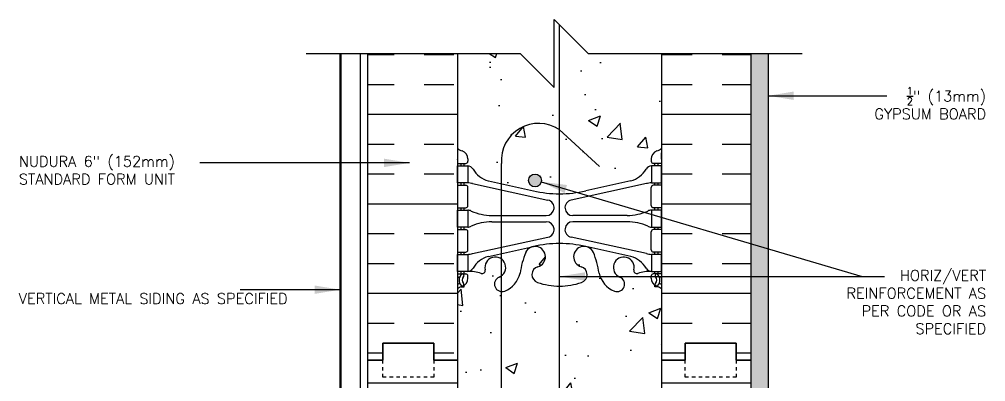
# Model space of a CAD drawing. Header units: inches. Extents: x 2810.9 to 2843.9, y 421.8 to 466.7.
# Drawn here: x 2810.94 to 2839.3, y 456.06 to 466.68 of the extents above; entities that cross this region are included whole.
import ezdxf

# ---------------------------------------------------------------- set-up
doc = ezdxf.new("R2010")
doc.units = ezdxf.units.IN
doc.header["$LTSCALE"] = 0.5
doc.header["$MEASUREMENT"] = 0
doc.linetypes.add('DASHED2', pattern=[0.375, 0.25, -0.125])
for name, color, linetype in [('HATCH', 12, 'CONTINUOUS'), ('line25', 2, 'CONTINUOUS'), ('LINE50', 5, 'CONTINUOUS'), ('LINE65', 3, 'CONTINUOUS'), ('LINE9', 9, 'CONTINUOUS'), ('TEXT', 4, 'CONTINUOUS'), ('Web_Edge', 9, 'CONTINUOUS')]:
    doc.layers.add(name, color=color, linetype=linetype)
doc.styles.add('DIM', font='romans.shx', dxfattribs={"width": 0.7})
doc.styles.get("Standard").update_dxf_attribs({"font": 'romans.shx'})
doc.dimstyles.new('ext_12', dxfattribs={"dimscale": 12, "dimtxt": 0.09375, "dimasz": 0.09375, "dimexe": 0.09375, "dimexo": 0.0625, "dimgap": 0.0625, "dimtad": 1, "dimdec": 1, "dimzin": 3, "dimdsep": 46, "dimlunit": 4, "dimtxsty": 'DIM', "dimcen": 0.09, "dimdle": 0.09375, "dimclrt": 4, "dimadec": 0, "dimazin": 0, "dimtfac": 1, "dimtdec": 1, "dimtmove": 2, "dimatfit": 3, "dimfxl": 1, "dimfrac": 2, "dimtolj": 1, "dimtzin": 0, "dimarcsym": 0})
pattern_1 = [(0, (-3.435, -40.1028), (0, 2.625), []), (0, (-3.435, -39.2278), (0, 2.625), [0.875, -0.875]), (0, (-3.435, -38.3528), (0, 2.625), [0.875, -0.875])]

msp = doc.modelspace()

# ---------------------------------------------------------------- hatches: boundary and pattern name
at = {"layer": 'HATCH'}
h = msp.add_hatch(dxfattribs=at)
h.set_pattern_fill('AR-CONC', color=256, scale=0.5)
h.set_pattern_definition([(50, (0, 0), (3.586301, -0.3137607), [0.375, -4.125]), (355, (0, 0), (-0.6937567, 3.7609607), [0.3, -3.3]), (100.45144, (0.299, -0.026), (2.8925442, 3.4472), [0.318701, -3.5057106]), (46.1842, (0, 1), (5.3362067, -0.8275964), [0.5625, -6.1875]), (96.63564, (0.4447, 0.931), (4.67331, 4.870593), [0.478052, -5.258569]), (351.18416, (0, 1), (4.67331, 4.870593), [0.45, -4.95]), (21, (0.5, 0.75), (2.9845353, -2.0130945), [0.375, -4.125]), (326, (0.5, 0.75), (1.2165767, 3.62575), [0.3, -3.3]), (71.45144, (0.7487, 0.5822), (4.201112, 1.6126558), [0.318701, -3.5057106]), (37.5, (0, 0), (0.0607993, 1.66446927), [0, -3.26, 0, -3.35, 0, -3.3125]), (7.5, (0, 0), (1.3153477, 1.9720586), [0, -1.91, 0, -3.185, 0, -1.2625]), (327.5, (-1.115, 0), (2.6691122, -0.11277436), [0, -1.25, 0, -3.9, 0, -5.175]), (317.5, (-1.615, 0), (2.9159308, 0.500525), [0, -1.625, 0, -2.59, 0, -3.675])])
h.paths.add_polyline_path([(2829.795, 462.904), (2829.795, 465.685), (2827.638, 465.685), (2826.638, 466.685), (2826.638, 464.685), (2825.638, 465.685), (2823.795, 465.685), (2823.795, 462.904, 0.082415), (2823.938, 462.825, -0.317837), (2824.105, 462.589), (2824.105, 462.521, -0.414214), (2824.042, 462.459), (2823.995, 462.459), (2823.995, 462.389), (2824.1, 462.389, -0.188973), (2824.255, 462.294, 0.196323), (2824.705, 461.948), (2826.026, 461.657, 0.057795), (2826.795, 461.568, 0.057795), (2827.563, 461.657), (2828.885, 461.948, 0.196323), (2829.334, 462.294, -0.188973), (2829.49, 462.389), (2829.595, 462.389), (2829.595, 462.459), (2829.547, 462.459, -0.414214), (2829.485, 462.521), (2829.485, 462.589, -0.317837), (2829.651, 462.825, 0.082415)])
h.paths.add_polyline_path([(2829.795, 450.466, 0.082415), (2829.651, 450.545, -0.317837), (2829.485, 450.781), (2829.485, 450.849, -0.414214), (2829.547, 450.911), (2829.595, 450.911), (2829.595, 450.981), (2829.49, 450.981, -0.188973), (2829.334, 451.076, 0.196323), (2828.885, 451.422), (2827.563, 451.713, 0.057795), (2826.795, 451.802, 0.057795), (2826.026, 451.713), (2824.705, 451.422, 0.196323), (2824.255, 451.076, -0.188973), (2824.1, 450.981), (2823.995, 450.981), (2823.995, 450.911), (2824.042, 450.911, -0.414214), (2824.105, 450.849), (2824.105, 450.781, -0.317837), (2823.938, 450.545, 0.082415), (2823.795, 450.466), (2823.795, 447.321), (2825.705, 447.321), (2825.705, 448.908), (2825.768, 449.028), (2825.83, 448.908), (2825.83, 447.321), (2827.746, 447.321), (2827.746, 448.908), (2827.808, 449.028), (2827.871, 448.908), (2827.871, 447.321), (2829.795, 447.321)])
h.paths.add_polyline_path([(2829.795, 456.685), (2829.795, 458.774, 0.064398), (2829.685, 458.84), (2829.595, 458.84), (2829.595, 458.882, -0.249069), (2829.485, 459.089), (2829.485, 459.156, -0.414214), (2829.547, 459.219), (2829.595, 459.219), (2829.595, 459.289), (2829.49, 459.289, 0.10046), (2829.096, 459.232, -0.601435), (2828.976, 459.337, 2.182095), (2828.566, 459.124, -1), (2828.403, 458.715, -0.24438), (2827.954, 459.236, 0.053157), (2827.789, 459.85, 0.223253), (2827.588, 460.015), (2827.569, 460.019, 0.955472), (2827.43, 459.426, -0.735593), (2827.443, 458.968, -0.082755), (2826.795, 458.859, -0.082755), (2826.146, 458.968, -0.735593), (2826.159, 459.426, 0.955472), (2826.02, 460.019), (2826.001, 460.015, 0.223253), (2825.801, 459.85, 0.053157), (2825.635, 459.236, -0.24438), (2825.186, 458.715, -1), (2825.023, 459.124, 2.182095), (2824.613, 459.337, -0.601435), (2824.493, 459.232, 0.10046), (2824.1, 459.289), (2823.995, 459.289), (2823.995, 459.219), (2824.042, 459.219, -0.414214), (2824.105, 459.156), (2824.105, 459.089, -0.249069), (2823.995, 458.882), (2823.995, 458.84), (2823.905, 458.84, 0.064398), (2823.795, 458.774), (2823.795, 456.685), (2823.795, 454.596, 0.064398), (2823.905, 454.53), (2823.995, 454.53), (2823.995, 454.488, -0.249069), (2824.105, 454.281), (2824.105, 454.214, -0.414214), (2824.042, 454.151), (2823.995, 454.151), (2823.995, 454.081), (2824.1, 454.081, 0.10046), (2824.493, 454.138, -0.601435), (2824.613, 454.033, 2.182095), (2825.023, 454.246, -1), (2825.186, 454.655, -0.24438), (2825.635, 454.134, 0.053157), (2825.801, 453.52, 0.223253), (2826.001, 453.355), (2826.02, 453.351, 0.955472), (2826.159, 453.944, -0.735593), (2826.146, 454.402, -0.082755), (2826.795, 454.51, -0.082755), (2827.443, 454.402, -0.735593), (2827.43, 453.944, 0.955472), (2827.569, 453.351), (2827.588, 453.355, 0.223253), (2827.789, 453.52, 0.053157), (2827.954, 454.134, -0.24438), (2828.403, 454.655, -1), (2828.566, 454.246, 2.182095), (2828.976, 454.033, -0.601435), (2829.096, 454.138, 0.10046), (2829.49, 454.081), (2829.595, 454.081), (2829.595, 454.151), (2829.547, 454.151, -0.414214), (2829.485, 454.214), (2829.485, 454.281, -0.249069), (2829.595, 454.488), (2829.595, 454.53), (2829.685, 454.53, 0.064398), (2829.795, 454.596)])
h = msp.add_hatch(dxfattribs=at)
h.set_pattern_fill('INSUL', color=256, scale=7, style=0)
h.set_pattern_definition(pattern_1)
h.paths.add_polyline_path([(2821.17, 456.688), (2821.607, 456.688), (2821.607, 457.185), (2823.107, 457.185), (2823.107, 456.688), (2823.424, 456.688), (2823.545, 456.685), (2823.795, 456.685), (2823.795, 465.685), (2821.17, 465.685)])
h.paths.add_polyline_path([(2832.42, 465.685), (2829.795, 465.685), (2829.795, 456.685), (2830.045, 456.685), (2830.482, 456.685), (2830.482, 457.185), (2831.982, 457.185), (2831.982, 456.685), (2832.42, 456.685)])
h = msp.add_hatch(dxfattribs=at)
h.set_pattern_fill('AR-SAND', color=256, scale=0.25, style=0)
h.set_pattern_definition([(37.5, (-3.435, -40.1028), (-0.01574834, 0.48170594), [0, -0.38, 0, -0.425, 0, -0.40625]), (7.5, (-3.435, -40.1028), (0.44244418, 0.70553652), [0, -0.205, 0, -0.3425, 0, -0.13125]), (327.5, (-3.7425, -40.1028), (0.778535465, 0.001414763), [0, -0.125, 0, -0.45, 0, -0.5875]), (317.5, (-3.7425, -40.1028), (0.75153165, 0.21941889), [0, -0.0625, 0, -0.295, 0, -0.3375])])
h.paths.add_polyline_path([(2832.92, 465.685), (2832.42, 465.685), (2832.42, 462.666), (2832.92, 462.666)])
h.paths.add_polyline_path([(2832.92, 462.666), (2832.42, 462.666), (2832.42, 456.979), (2832.92, 456.979)])
h.paths.add_polyline_path([(2832.92, 456.979), (2832.42, 456.979), (2832.42, 456.685), (2832.42, 453.482), (2832.92, 453.754)])
h.paths.add_polyline_path([(2832.92, 453.754), (2832.42, 453.482), (2832.42, 447.455), (2832.42, 445.955), (2832.92, 445.955)])
h = msp.add_hatch(dxfattribs=at)
h.set_pattern_fill('INSUL', color=256, scale=7, style=0)
h.set_pattern_definition(pattern_1)
h.paths.add_polyline_path([(2823.795, 456.685), (2823.545, 456.685), (2823.107, 456.685), (2823.107, 456.185), (2821.607, 456.185), (2821.607, 456.685), (2821.17, 456.685), (2821.17, 445.821), (2823.795, 445.821)])
h.paths.add_polyline_path([(2832.42, 456.685), (2831.982, 456.685), (2831.982, 456.185), (2830.482, 456.185), (2830.482, 456.685), (2830.045, 456.685), (2829.795, 456.685), (2829.795, 447.321), (2829.795, 445.821), (2832.42, 445.821)])
at = {"layer": 'LINE65'}
msp.add_hatch(color=256, dxfattribs=at).paths.add_polyline_path([(2826.264, 461.958, 1), (2825.889, 461.958, 1)])

# ---------------------------------------------------------------- linework, layer by layer
at = {"layer": 'HATCH'}
for p, q in [((2820.356, 464.727), (2820.387, 464.759)), ((2820.356, 464.602), (2820.387, 464.634)), ((2820.356, 463.727), (2820.387, 463.759)), ((2820.356, 463.602), (2820.387, 463.634)), ((2826.668, 463.55), (2826.668, 463.55)), ((2820.356, 462.727), (2820.387, 462.759)), ((2820.356, 462.602), (2820.387, 462.634)), ((2820.356, 461.602), (2820.387, 461.634)), ((2820.356, 461.477), (2820.387, 461.509)), ((2820.356, 460.602), (2820.387, 460.634)), ((2829.776, 460.703), (2829.776, 460.703)), ((2820.356, 460.477), (2820.387, 460.509)), ((2820.356, 459.602), (2820.387, 459.634)), ((2820.356, 459.477), (2820.387, 459.509)), ((2828.88, 459.727), (2828.88, 459.727)), ((2820.356, 458.602), (2820.387, 458.634)), ((2820.356, 458.477), (2820.387, 458.509)), ((2820.356, 457.477), (2820.387, 457.509)), ((2820.356, 457.352), (2820.387, 457.384)), ((2829.772, 457.146), (2829.772, 457.146)), ((2821.17, 456.688), (2821.607, 456.688)), ((2823.107, 456.688), (2823.424, 456.688)), ((2820.356, 456.477), (2820.387, 456.509)), ((2820.356, 456.352), (2820.387, 456.384))]:
    msp.add_line(p, q, dxfattribs=at)
at = {"layer": 'line25'}
for p, q in [((2823.795, 465.685), (2823.795, 456.685)), ((2829.795, 456.685), (2829.795, 465.685)), ((2823.795, 456.685), (2823.795, 445.821)), ((2829.795, 447.321), (2829.795, 456.685))]:
    msp.add_line(p, q, dxfattribs=at)
at = {"layer": 'LINE50'}
for p, q in [((2821.17, 456.685), (2821.17, 465.685)), ((2832.42, 456.685), (2832.42, 465.685)), ((2823.107, 457.185), (2821.607, 457.185)), ((2821.607, 457.185), (2821.607, 456.685)), ((2821.607, 456.685), (2821.607, 457.185)), ((2821.607, 457.185), (2823.107, 457.185)), ((2823.107, 456.685), (2823.107, 457.185)), ((2823.107, 457.185), (2823.107, 456.685)), ((2830.482, 456.685), (2830.482, 457.185)), ((2830.482, 457.185), (2831.982, 457.185)), ((2831.982, 457.185), (2831.982, 456.685)), ((2821.607, 456.685), (2821.17, 456.685)), ((2821.17, 450.985), (2821.17, 456.685)), ((2821.17, 456.685), (2821.607, 456.685)), ((2823.545, 456.685), (2823.107, 456.685)), ((2823.107, 456.685), (2823.545, 456.685)), ((2823.795, 456.685), (2823.545, 456.685)), ((2823.545, 456.685), (2823.795, 456.685)), ((2829.795, 456.685), (2830.045, 456.685)), ((2830.045, 456.685), (2830.482, 456.685)), ((2831.982, 456.685), (2832.42, 456.685))]:
    msp.add_line(p, q, dxfattribs=at)
msp.add_lwpolyline([(2832.42, 445.821), (2832.42, 456.685), (2831.982, 456.685), (2831.982, 457.185), (2830.482, 457.185), (2830.482, 456.685), (2830.045, 456.685), (2829.795, 456.685)], dxfattribs=at)
at = {"layer": 'LINE65'}
for p, q in [((2826.788, 466.535), (2826.788, 448.955)), ((2826.787, 463.449), (2827.967, 462.365)), ((2825.088, 450.838), (2825.088, 462.459))]:
    msp.add_line(p, q, dxfattribs=at)
msp.add_circle((2826.076, 461.958), 0.188, dxfattribs=at)
msp.add_arc((2826.181, 462.537), 1.095, 56.3696, 184.0932, dxfattribs=at)
at = {"layer": 'LINE9'}
for p, q in [((2826.638, 464.685), (2826.638, 466.685)), ((2826.638, 466.685), (2827.638, 465.685)), ((2819.356, 465.685), (2825.638, 465.685)), ((2820.356, 445.821), (2820.356, 465.685)), ((2820.387, 445.821), (2820.387, 465.685)), ((2820.951, 450.766), (2820.951, 465.685)), ((2826.638, 464.685), (2825.638, 465.685)), ((2827.638, 465.685), (2833.92, 465.685)), ((2832.92, 465.685), (2832.92, 445.321))]:
    msp.add_line(p, q, dxfattribs=at)
at = {"layer": 'LINE9', "linetype": 'DASHED2', "ltscale": 0.15}
for p, q in [((2821.607, 456.185), (2821.607, 456.685)), ((2821.607, 456.685), (2821.607, 456.685)), ((2823.107, 456.685), (2823.107, 456.685)), ((2823.107, 456.685), (2823.107, 456.185)), ((2823.107, 456.185), (2821.607, 456.185))]:
    msp.add_line(p, q, dxfattribs=at)
msp.add_lwpolyline([(2831.982, 456.685), (2831.982, 456.685), (2831.982, 456.185), (2830.482, 456.185), (2830.482, 456.685), (2830.482, 456.685)], dxfattribs=at)
at = {"layer": 'Web_Edge'}
for p, q in [((2823.805, 462.579), (2823.805, 462.765)), ((2824.105, 462.589), (2824.105, 462.521)), ((2829.485, 462.589), (2829.485, 462.521)), ((2829.785, 462.579), (2829.785, 462.765)), ((2823.795, 462.459), (2824.042, 462.459)), ((2823.905, 462.389), (2823.905, 462.459)), ((2823.995, 462.389), (2823.995, 462.459)), ((2829.795, 462.459), (2829.547, 462.459)), ((2829.595, 462.389), (2829.595, 462.459)), ((2829.685, 462.389), (2829.685, 462.459)), ((2823.795, 461.819), (2824.042, 461.819)), ((2823.905, 461.819), (2823.905, 461.889)), ((2823.995, 461.819), (2823.995, 461.889)), ((2824.105, 461.221), (2824.105, 461.756)), ((2824.244, 461.865), (2826.455, 461.383)), ((2824.705, 461.948), (2826.026, 461.657)), ((2829.346, 461.865), (2827.134, 461.383)), ((2828.885, 461.948), (2827.563, 461.657)), ((2829.485, 461.221), (2829.485, 461.756)), ((2829.795, 461.819), (2829.547, 461.819)), ((2829.595, 461.819), (2829.595, 461.889)), ((2829.685, 461.819), (2829.685, 461.889)), ((2823.795, 461.159), (2824.042, 461.159)), ((2823.905, 461.089), (2823.905, 461.159)), ((2823.995, 461.089), (2823.995, 461.159)), ((2824.809, 460.929), (2826.405, 460.929)), ((2828.78, 460.929), (2827.184, 460.929)), ((2829.795, 461.159), (2829.547, 461.159)), ((2829.595, 461.089), (2829.595, 461.159)), ((2829.685, 461.089), (2829.685, 461.159)), ((2824.809, 460.749), (2826.405, 460.749)), ((2828.78, 460.749), (2827.184, 460.749)), ((2823.795, 460.519), (2824.042, 460.519)), ((2823.905, 460.519), (2823.905, 460.589)), ((2823.995, 460.519), (2823.995, 460.589)), ((2824.105, 459.921), (2824.105, 460.456)), ((2829.485, 459.921), (2829.485, 460.456)), ((2829.795, 460.519), (2829.547, 460.519)), ((2829.595, 460.519), (2829.595, 460.589)), ((2829.685, 460.519), (2829.685, 460.589)), ((2824.244, 459.813), (2826.455, 460.294)), ((2829.346, 459.813), (2827.134, 460.294)), ((2823.795, 459.859), (2824.042, 459.859)), ((2823.905, 459.789), (2823.905, 459.859)), ((2823.995, 459.789), (2823.995, 459.859)), ((2824.705, 459.73), (2826.026, 460.02)), ((2828.885, 459.73), (2827.563, 460.02)), ((2829.795, 459.859), (2829.547, 459.859)), ((2829.595, 459.789), (2829.595, 459.859)), ((2829.685, 459.789), (2829.685, 459.859)), ((2823.795, 459.219), (2824.042, 459.219)), ((2823.905, 459.219), (2823.905, 459.289)), ((2823.995, 459.219), (2823.995, 459.289)), ((2829.795, 459.219), (2829.547, 459.219)), ((2829.595, 459.219), (2829.595, 459.289)), ((2829.685, 459.219), (2829.685, 459.289)), ((2823.795, 459.119), (2823.836, 459.119)), ((2824.105, 459.089), (2824.105, 459.156)), ((2829.485, 459.089), (2829.485, 459.156)), ((2829.795, 459.119), (2829.753, 459.119)), ((2823.905, 458.84), (2823.995, 458.84)), ((2823.995, 458.84), (2823.995, 458.882)), ((2829.595, 458.84), (2829.595, 458.882)), ((2829.685, 458.84), (2829.595, 458.84))]:
    msp.add_line(p, q, dxfattribs=at)
for points in [[(2823.8, 462.389), (2824.1, 462.389), (2824.1, 461.889), (2823.8, 461.889)], [(2829.79, 462.389), (2829.49, 462.389), (2829.49, 461.889), (2829.79, 461.889)], [(2823.8, 461.089), (2824.1, 461.089), (2824.1, 460.589), (2823.8, 460.589)], [(2829.79, 461.089), (2829.49, 461.089), (2829.49, 460.589), (2829.79, 460.589)], [(2823.8, 459.789), (2824.1, 459.789), (2824.1, 459.289), (2823.8, 459.289)], [(2829.79, 459.789), (2829.49, 459.789), (2829.49, 459.289), (2829.79, 459.289)]]:
    msp.add_lwpolyline(points, close=True, dxfattribs=at)
for centre, radius, start, end in [((2824.105, 463.296), 0.5, 231.6833, 250.5288), ((2829.485, 463.296), 0.5, 289.4712, 308.3167), ((2824.105, 463.296), 0.6, 238.8907, 238.927), ((2823.785, 462.765), 0.02, 360, 58.927), ((2823.855, 462.589), 0.25, 0, 70.5288), ((2829.735, 462.589), 0.25, 109.4712, 180), ((2829.805, 462.765), 0.02, 121.073, 180), ((2829.485, 463.296), 0.6, 301.073, 301.1093), ((2823.785, 462.579), 0.02, 299.988, 360), ((2824.042, 462.521), 0.0625, 270, 0), ((2824.057, 462.143), 0.25, 37.2777, 80.0823), ((2829.533, 462.143), 0.25, 99.9177, 142.7223), ((2829.547, 462.521), 0.0625, 180, 270), ((2829.805, 462.579), 0.02, 180, 240.012), ((2824.904, 462.671), 0.75, 210.155, 254.5838), ((2828.685, 462.671), 0.75, 285.4162, 329.845), ((2824.042, 461.756), 0.0625, 0, 90), ((2824.009, 460.893), 1, 76.4291, 84.7991), ((2829.58, 460.893), 1, 95.2009, 103.5709), ((2829.547, 461.756), 0.0625, 90, 180), ((2826.795, 464.924), 3.356, 256.7692, 270), ((2826.795, 464.924), 3.356, 270, 283.2308), ((2824.042, 461.221), 0.0625, 270, 0), ((2826.405, 461.159), 0.23, 270, 77.6055), ((2827.184, 461.159), 0.23, 102.3945, 270), ((2829.547, 461.221), 0.0625, 180, 270), ((2824.095, 460.87), 0.219, 60.4937, 88.92), ((2824.095, 460.87), 0.219, 60.4937, 88.92), ((2824.839, 462.529), 1.6, 246.5673, 268.9203), ((2824.839, 462.529), 1.6, 246.5673, 268.9203), ((2828.75, 462.529), 1.6, 271.0797, 293.4327), ((2828.75, 462.529), 1.6, 271.0797, 293.4327), ((2829.494, 460.87), 0.219, 91.08, 119.5063), ((2829.494, 460.87), 0.219, 91.08, 119.5063), ((2824.095, 460.807), 0.219, 271.08, 299.5063), ((2824.839, 459.149), 1.6, 91.0797, 113.4327), ((2826.405, 460.519), 0.23, 282.3945, 90), ((2827.184, 460.519), 0.23, 90, 257.6055), ((2828.75, 459.149), 1.6, 66.5673, 88.9203), ((2829.494, 460.807), 0.219, 240.4937, 268.92), ((2824.042, 460.456), 0.0625, 0, 90), ((2829.547, 460.456), 0.0625, 90, 180), ((2826.795, 456.753), 3.356, 90, 103.2308), ((2826.795, 456.753), 3.356, 76.7692, 90), ((2824.042, 459.921), 0.0625, 270, 0), ((2824.009, 460.785), 1, 275.2009, 283.5709), ((2828.598, 458.765), 3, 158.8016, 170.9727), ((2826.076, 459.719), 0.305, 285.7253, 154.6218), ((2827.513, 459.719), 0.305, 25.3782, 254.2747), ((2824.992, 458.765), 3, 9.0273, 21.1984), ((2829.58, 460.785), 1, 256.4291, 264.7991), ((2829.547, 459.921), 0.0625, 180, 270), ((2824.904, 459.007), 0.75, 105.4162, 149.845), ((2824.91, 459.407), 0.305, 291.8037, 193.3205), ((2828.68, 459.407), 0.305, 346.6795, 248.1963), ((2828.685, 459.007), 0.75, 30.155, 74.5838), ((2824.098, 459.034), 0.25, 137.5391, 219.8855), ((2823.947, 459.173), 0.045, 317.5391, 137.5391), ((2824.042, 459.156), 0.0625, 360, 90), ((2824.057, 459.535), 0.25, 279.9177, 322.7223), ((2824.156, 458.29), 1, 70.0933, 93.2121), ((2824.525, 459.316), 0.09, 251.1349, 13.3205), ((2824.91, 459.407), 0.745, 291.8037, 346.7348), ((2826.224, 459.195), 0.24, 105.7253, 251.077), ((2827.365, 459.195), 0.24, 288.923, 74.2747), ((2828.68, 459.407), 0.745, 193.2652, 248.1963), ((2829.064, 459.316), 0.09, 166.6795, 288.8651), ((2829.434, 458.29), 1, 86.7879, 109.9067), ((2829.533, 459.535), 0.25, 217.2777, 260.0823), ((2829.547, 459.156), 0.0625, 90, 180), ((2829.642, 459.173), 0.045, 42.4609, 222.4609), ((2829.491, 459.034), 0.25, 320.1145, 42.4609), ((2824.105, 458.382), 0.6, 114.9252, 121.1093), ((2823.836, 459.099), 0.02, 345.8459, 90), ((2823.843, 458.944), 0.02, 294.9252, 19.2084), ((2823.941, 458.903), 0.045, 218.552, 40.8121), ((2824.098, 459.034), 0.16, 137.5391, 219.9999), ((2823.855, 459.089), 0.25, 289.4712, 360), ((2825.105, 458.919), 0.22, 111.8037, 291.8037), ((2826.795, 460.859), 2, 251.077, 270), ((2826.795, 460.859), 2, 270, 288.923), ((2828.485, 458.919), 0.22, 248.1963, 68.1963), ((2829.735, 459.089), 0.25, 180, 250.5288), ((2829.649, 458.903), 0.045, 139.1879, 321.448), ((2829.491, 459.034), 0.16, 320.0001, 42.4609), ((2829.746, 458.944), 0.02, 160.7916, 245.0748), ((2829.753, 459.099), 0.02, 90, 194.1541), ((2829.485, 458.382), 0.6, 58.8907, 65.0748), ((2824.105, 458.382), 0.5, 109.4712, 128.3167), ((2829.485, 458.382), 0.5, 51.6833, 70.5288)]:
    msp.add_arc(centre, radius, start, end, dxfattribs=at)

# ---------------------------------------------------------------- texts
at = {"layer": 'TEXT', "char_height": 0.3125}
for s, insert, width, attachment_point in [('\\A1;{\\H0.7x;\\S1/2;}" (13mm) GYPSUM BOARD', (2839.315, 464.223), 4.53432, 6), ('NUDURA 6" (152mm) STANDARD FORM UNIT ', (2810.926, 462.257), 5.67402, 4), ('\\A1;{\\H1x;HORIZ/VERT REINFORCEMENT AS PER CODE OR AS SPECIFIED}', (2839.315, 458.391), 4.55316, 6), ('VERTICAL METAL SIDING AS SPECIFIED', (2810.926, 458.494), 7.95856, 4)]:
    msp.add_mtext(s, dxfattribs=dict(at, insert=insert, width=width, attachment_point=attachment_point))

# ---------------------------------------------------------------- leaders
at = {"layer": 'TEXT'}
for points in [[(2832.92, 464.443), (2835.043, 464.443), (2836.403, 464.443)], [(2822.395, 462.474), (2818.434, 462.474), (2816.233, 462.474)], [(2826.259, 461.919), (2835.674, 459.141), (2836.336, 459.141)], [(2826.788, 459.141), (2835.674, 459.141), (2836.336, 459.141)], [(2820.356, 458.754), (2817.869, 458.754), (2817.421, 458.754)]]:
    msp.add_leader(points, dimstyle='ext_12', override={"dimasz": 0.0625, "dimgap": 0.0625, "dimtad": 0}, dxfattribs=at)

doc.saveas('drawing.dxf')
